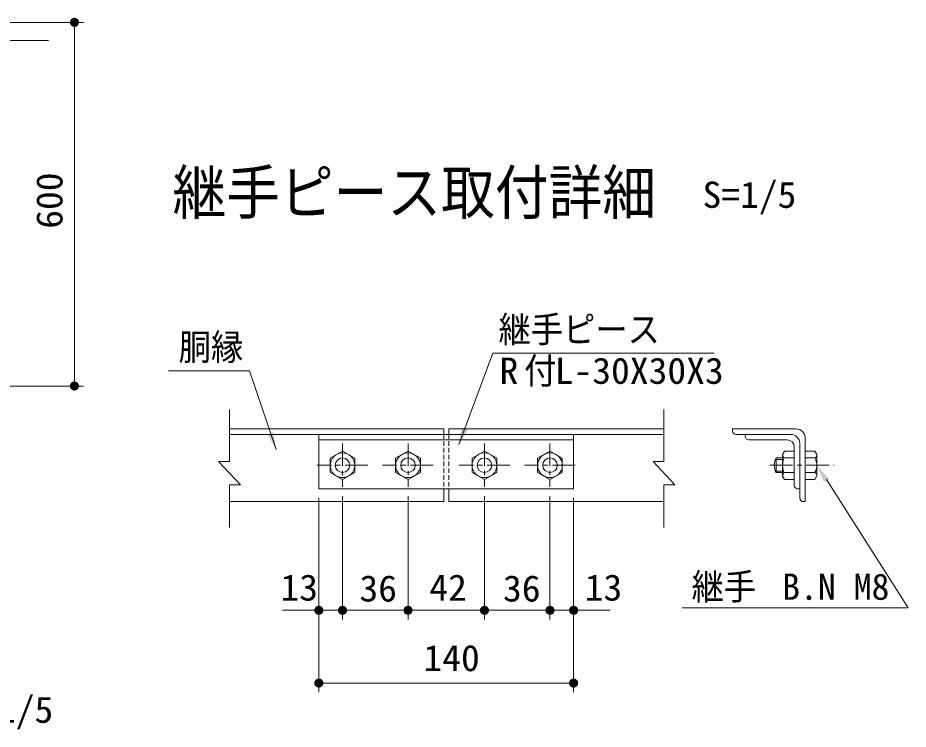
# Model space of a CAD drawing. Units: millimetres, scale not verified, with parts at other scales. Extents: x -4455 to 4455, y -3150 to 3150.
# Drawn here: x 1420 to 2888, y -1718 to -544 of the extents above; entities that cross this region are included whole.
import ezdxf
from ezdxf.enums import TextEntityAlignment as Align

# ---------------------------------------------------------------- set-up
doc = ezdxf.new("R2010")
doc.units = ezdxf.units.MM
doc.header["$LTSCALE"] = 30
doc.linetypes.add('USER1', pattern=[2, 1.25, -0.25, 0.25, -0.25])
doc.linetypes.add('USER2', pattern=[0.375, 0.25, -0.125])
for name, color, linetype, lineweight in [('0-1_5寸法', 1, 'Continuous', 18), ('0-2_SUNPOU', 1, 'Continuous', 18), ('0-4_7詳細', 7, 'Continuous', 18), ('0-7_GL', 7, 'Continuous', 9)]:
    doc.layers.add(name, color=color, linetype=linetype, lineweight=lineweight)
doc.styles.add('ＭＳ ゴシック', font='')
doc.styles.get('ＭＳ ゴシック').set_extended_font_data('MS Gothic')

# ---------------------------------------------------------------- blocks, each defined once
blk = doc.blocks.new('M1')
at = {"layer": '0-2_SUNPOU'}
blk.add_line((-7.5, 0), (-57.86, 0), dxfattribs=at)
for points in [[(0, 0), (-7.5, 0), (-7.44, 0.94)], [(0, 0), (-7.44, -0.94), (-7.5, 0)], [(0, 0), (-7.44, 0.94), (-7.26, 1.87)], [(0, 0), (-7.26, -1.87), (-7.44, -0.94)], [(0, 0), (-7.26, 1.87), (-6.97, 2.76)], [(0, 0), (-6.97, -2.76), (-7.26, -1.87)], [(0, 0), (-6.97, 2.76), (-6.57, 3.61)], [(0, 0), (-6.57, -3.61), (-6.97, -2.76)], [(0, 0), (-6.57, 3.61), (-6.07, 4.41)], [(0, 0), (-6.07, -4.41), (-6.57, -3.61)], [(0, 0), (-6.07, 4.41), (-5.47, 5.13)], [(0, 0), (-5.47, -5.13), (-6.07, -4.41)], [(0, 0), (-5.47, 5.13), (-4.78, 5.78)], [(0, 0), (-4.78, -5.78), (-5.47, -5.13)], [(0, 0), (-4.78, 5.78), (-4.02, 6.33)], [(0, 0), (-4.02, -6.33), (-4.78, -5.78)], [(0, 0), (-4.02, 6.33), (-3.19, 6.79)], [(0, 0), (-3.19, -6.79), (-4.02, -6.33)], [(0, 0), (-3.19, 6.79), (-2.32, 7.13)], [(0, 0), (-2.32, -7.13), (-3.19, -6.79)], [(0, 0), (-2.32, 7.13), (-1.41, 7.37)], [(0, 0), (-1.41, -7.37), (-2.32, -7.13)], [(0, 0), (-1.41, 7.37), (-0.47, 7.49)], [(0, 0), (-0.47, -7.49), (-1.41, -7.37)], [(0, 0), (-0.47, 7.49), (0.47, 7.49)], [(0, 0), (0.47, -7.49), (-0.47, -7.49)], [(0, 0), (0.47, 7.49), (1.41, 7.37)], [(0, 0), (1.41, 7.37), (2.32, 7.13)], [(0, 0), (2.32, 7.13), (3.19, 6.79)], [(0, 0), (3.19, 6.79), (4.02, 6.33)], [(0, 0), (4.02, 6.33), (4.78, 5.78)], [(0, 0), (4.78, 5.78), (5.47, 5.13)], [(0, 0), (5.47, 5.13), (6.07, 4.41)], [(0, 0), (6.07, 4.41), (6.57, 3.61)], [(0, 0), (6.57, 3.61), (6.97, 2.76)], [(0, 0), (6.97, 2.76), (7.26, 1.87)], [(0, 0), (7.26, 1.87), (7.44, 0.94)], [(0, 0), (7.44, 0.94), (7.5, 0)], [(0, 0), (1.41, -7.37), (0.47, -7.49)], [(0, 0), (2.32, -7.13), (1.41, -7.37)], [(0, 0), (3.19, -6.79), (2.32, -7.13)], [(0, 0), (4.02, -6.33), (3.19, -6.79)], [(0, 0), (4.78, -5.78), (4.02, -6.33)], [(0, 0), (5.47, -5.13), (4.78, -5.78)], [(0, 0), (6.07, -4.41), (5.47, -5.13)], [(0, 0), (6.57, -3.61), (6.07, -4.41)], [(0, 0), (6.97, -2.76), (6.57, -3.61)], [(0, 0), (7.26, -1.87), (6.97, -2.76)], [(0, 0), (7.44, -0.94), (7.26, -1.87)], [(0, 0), (7.5, 0), (7.44, -0.94)]]:
    blk.add_solid(points, dxfattribs=at)

msp = doc.modelspace()

# ---------------------------------------------------------------- linework, layer by layer
at = {"layer": '0-1_5寸法'}
for p, q in [((1223.77, -551.56), (1528.24, -551.56)), ((1513.24, -581.56), (1513.24, -1121.56)), ((1263.77, -1151.56), (1528.24, -1151.56))]:
    msp.add_line(p, q, dxfattribs=at)
at = {"layer": '0-4_7詳細', "color": 4}
for p, q in [((1768.86, -1275.99), (1768.86, -1190.41)), ((2485.13, -1275.99), (2485.13, -1190.41)), ((2467.13, -1275.99), (2503.13, -1314.77)), ((2485.13, -1275.99), (2467.13, -1275.99)), ((1768.86, -1314.77), (1768.86, -1384.96)), ((1768.86, -1314.77), (1786.86, -1314.77)), ((2485.13, -1314.77), (2485.13, -1384.96)), ((2485.13, -1314.77), (2503.13, -1314.77))]:
    msp.add_line(p, q, dxfattribs=at)
at = {"layer": '0-4_7詳細', "lineweight": 9}
for p, q in [((2121.99, -1222.33), (1768.86, -1222.33)), ((2485.13, -1231.33), (1768.86, -1231.33)), ((1916.19, -1231.33), (1916.19, -1321.33)), ((2121.99, -1231.33), (2121.99, -1222.33)), ((2485.13, -1222.33), (2130.39, -1222.33)), ((2130.39, -1231.33), (2130.39, -1222.33)), ((2336.19, -1231.33), (2336.19, -1321.33)), ((2702.93, -1222.33), (2597.93, -1222.33)), ((2597.93, -1222.33), (2597.93, -1225.33)), ((2693.93, -1231.33), (2603.93, -1231.33)), ((2618.93, -1231.33), (2693.93, -1231.33)), ((2618.93, -1231.33), (2618.93, -1234.33)), ((2336.19, -1240.33), (1916.19, -1240.33)), ((2624.93, -1240.33), (2687.93, -1240.33)), ((2708.93, -1336.33), (2708.93, -1246.33)), ((2717.93, -1342.33), (2717.93, -1237.33)), ((2699.93, -1252.33), (2699.93, -1315.33)), ((2699.93, -1305.85), (2699.93, -1258.81)), ((2733.73, -1258.81), (2717.93, -1258.81)), ((2717.93, -1258.81), (2717.93, -1305.85)), ((2737.13, -1264.69), (2733.73, -1258.81)), ((2670.07, -1294.33), (2670.07, -1270.33)), ((2680.73, -1270.33), (2670.07, -1270.33)), ((2680.73, -1300.09), (2680.73, -1264.57)), ((2682.79, -1270.33), (2699.93, -1270.33)), ((2733.73, -1270.33), (2717.93, -1270.33)), ((2680.73, -1294.33), (2670.07, -1294.33)), ((2680.73, -1300.09), (2684.05, -1305.85)), ((2682.79, -1294.33), (2699.93, -1294.33)), ((2684.05, -1305.85), (2699.93, -1305.85)), ((2733.73, -1294.33), (2717.93, -1294.33)), ((2733.73, -1305.85), (2717.93, -1305.85)), ((2336.19, -1321.33), (1916.19, -1321.33)), ((2121.99, -1342.33), (2121.99, -1321.33)), ((2130.39, -1342.33), (2130.39, -1321.33)), ((2121.99, -1342.33), (1768.86, -1342.33)), ((2485.13, -1342.33), (2130.39, -1342.33)), ((2717.93, -1342.33), (2714.93, -1342.33))]:
    msp.add_line(p, q, dxfattribs=at)
at = {"layer": '0-4_7詳細', "color": 3, "linetype": 'USER2'}
for p, q in [((2121.99, -1231.33), (2121.99, -1321.33)), ((2130.39, -1231.33), (2130.39, -1321.33))]:
    msp.add_line(p, q, dxfattribs=at)
at = {"layer": '0-4_7詳細', "color": 1, "linetype": 'USER1'}
for p, q in [((1955.19, -1246.39), (1955.19, -1318.14)), ((2063.19, -1246.39), (2063.19, -1318.14)), ((2189.19, -1246.39), (2189.19, -1318.14)), ((2297.19, -1246.39), (2297.19, -1318.14)), ((1996.89, -1282.33), (1913.29, -1282.33)), ((2104.89, -1282.33), (2021.29, -1282.33)), ((2230.89, -1282.33), (2147.29, -1282.33)), ((2338.89, -1282.33), (2255.29, -1282.33)), ((2659.67, -1282.33), (2765.72, -1282.33))]:
    msp.add_line(p, q, dxfattribs=at)
at = {"layer": '0-4_7詳細', "color": 1}
for p, q in [((2680.73, -1272.73), (2668.86, -1272.73)), ((2680.73, -1291.93), (2668.86, -1291.93)), ((2753.21, -1305.82), (2887.71, -1517.62)), ((1955.19, -1333.14), (1955.19, -1536.65)), ((1955.19, -1333.14), (1955.19, -1536.65)), ((2063.19, -1333.14), (2063.19, -1536.65)), ((2063.19, -1333.14), (2063.19, -1536.65)), ((2189.19, -1333.14), (2189.19, -1536.65)), ((2189.19, -1333.14), (2189.19, -1536.65)), ((2297.19, -1333.14), (2297.19, -1536.65)), ((2297.19, -1333.14), (2297.19, -1536.65)), ((1916.19, -1336.33), (1916.19, -1656.65)), ((1916.19, -1336.33), (1916.19, -1536.65)), ((2336.19, -1336.33), (2336.19, -1656.65)), ((2336.19, -1336.33), (2336.19, -1536.65)), ((1886.19, -1521.65), (1856.19, -1521.65)), ((1925.19, -1521.65), (1895.19, -1521.65)), ((1955.19, -1521.65), (1916.19, -1521.65)), ((2063.19, -1521.65), (1955.19, -1521.65)), ((1985.19, -1521.65), (2015.19, -1521.65)), ((2033.19, -1521.65), (2003.19, -1521.65)), ((2063.19, -1521.65), (2189.19, -1521.65)), ((2093.19, -1521.65), (2123.19, -1521.65)), ((2159.19, -1521.65), (2129.19, -1521.65)), ((2189.19, -1521.65), (2297.19, -1521.65)), ((2219.19, -1521.65), (2249.19, -1521.65)), ((2267.19, -1521.65), (2237.19, -1521.65)), ((2297.19, -1521.65), (2336.19, -1521.65)), ((2327.19, -1521.65), (2357.19, -1521.65)), ((2366.19, -1521.65), (2396.19, -1521.65)), ((2515.16, -1517.62), (2887.71, -1517.62)), ((1946.19, -1641.65), (2306.19, -1641.65))]:
    msp.add_line(p, q, dxfattribs=at)
at = {"layer": '0-4_7詳細', "lineweight": 9}
for points in [[(2567.82, -1097.32), (2203.23, -1097.32), (2147.03, -1248.16)], [(1668.57, -1126.65), (1801.94, -1126.65), (1845.76, -1256.07)], [(2708.93, -1246.33), (2708.93, -1321.33), (2705.93, -1321.33)], [(2680.73, -1264.57), (2684.05, -1258.81), (2699.93, -1258.81)], [(2737.13, -1264.69), (2737.13, -1299.97), (2733.73, -1305.85)]]:
    msp.add_lwpolyline(points, dxfattribs=at)
for points in [[(1955.19, -1258.81), (1934.82, -1270.57), (1934.82, -1294.09), (1955.19, -1305.85), (1975.56, -1294.09), (1975.56, -1270.57)], [(2063.19, -1258.81), (2042.82, -1270.57), (2042.82, -1294.09), (2063.19, -1305.85), (2083.56, -1294.09), (2083.56, -1270.57)], [(2189.19, -1258.81), (2168.82, -1270.57), (2168.82, -1294.09), (2189.19, -1305.85), (2209.56, -1294.09), (2209.56, -1270.57)], [(2297.19, -1258.81), (2276.82, -1270.57), (2276.82, -1294.09), (2297.19, -1305.85), (2317.56, -1294.09), (2317.56, -1270.57)]]:
    msp.add_lwpolyline(points, close=True, dxfattribs=at)
at = {"layer": '0-4_7詳細', "color": 4}
msp.add_lwpolyline([(1768.86, -1275.99), (1750.86, -1275.99), (1786.86, -1314.77)], dxfattribs=at)
at = {"layer": '0-4_7詳細', "lineweight": 9}
for centre, radius in [((1955.19, -1282.33), 20.4), ((2063.19, -1282.33), 20.4), ((2189.19, -1282.33), 20.4), ((2297.19, -1282.33), 20.4), ((1955.19, -1282.33), 12), ((2063.19, -1282.33), 12), ((2189.19, -1282.33), 12), ((2297.19, -1282.33), 12)]:
    msp.add_circle(centre, radius, dxfattribs=at)
for centre, radius, start, end in [((2603.93, -1225.33), 6, 180, 270), ((2693.93, -1246.33), 15, 0, 90), ((2693.93, -1246.33), 15, 0, 90), ((2702.93, -1237.33), 15, 0, 90), ((2624.93, -1234.33), 6, 180, 270), ((2687.93, -1252.33), 12, 0, 90), ((2690.85, -1282.33), 24, 150, 210), ((2689.82, -1264.57), 9.09, 180, 219.3382), ((2716.73, -1282.33), 36, 160.52878, 199.47122), ((2731.25, -1265), 5.88, 294.94299, 2.968), ((2714.22, -1282.33), 22.91, 328.40741, 31.59259), ((2689.82, -1300.09), 9.09, 140.6618, 180), ((2731.25, -1299.67), 5.88, 357.032, 65.05701), ((2705.93, -1315.33), 6, 180, 270), ((2714.93, -1336.33), 6, 180, 270)]:
    msp.add_arc(centre, radius, start, end, dxfattribs=at)
at = {"layer": '0-4_7詳細'}
for points in [[(1846.4, -1257.97), (1831.84, -1231.22), (1841.71, -1227.88)], [(2146.33, -1250.03), (2151.92, -1220.1), (2161.68, -1223.74)]]:
    msp.add_solid(points, dxfattribs=at)
at = {"layer": '0-4_7詳細', "color": 1}
msp.add_solid([(2748.99, -1310.34), (2737.13, -1282.33), (2757.43, -1304.98)], dxfattribs=at)
at = {"layer": '0-7_GL'}
msp.add_line((1470.41, -581.56), (1248.77, -581.56), dxfattribs=at)

# ---------------------------------------------------------------- block references
at = {"layer": '0-1_5寸法'}
for p, rotation in [((1513.24, -551.56), 90), ((1513.24, -1151.56), 270)]:
    msp.add_blockref('M1', p, dxfattribs=dict(at, rotation=rotation))
at = {"layer": '0-4_7詳細'}
for p in [(1916.19, -1521.65), (1955.19, -1521.65), (2063.19, -1521.65), (2189.19, -1521.65), (2297.19, -1521.65), (2336.19, -1641.65)]:
    msp.add_blockref('M1', p, dxfattribs=at)
at = {"layer": '0-4_7詳細', "rotation": 180}
for p in [(1955.19, -1521.65), (2063.19, -1521.65), (2189.19, -1521.65), (2297.19, -1521.65), (2336.19, -1521.65), (1916.19, -1641.65)]:
    msp.add_blockref('M1', p, dxfattribs=at)

# ---------------------------------------------------------------- texts
at = {"layer": '0-1_5寸法', "color": 3, "style": 'ＭＳ ゴシック', "width": 1.05}
msp.add_text('600', height=43.33, rotation=90, dxfattribs=at).set_placement((1506.57, -892.06), align=Align.BOTTOM_LEFT)
at = {"layer": '0-4_7詳細', "style": 'ＭＳ ゴシック', "width": 0.9}
msp.add_text('継手ピース取付詳細', height=72.14, dxfattribs=at).set_placement((1674.93, -889.72), align=Align.BOTTOM_LEFT)
at = {"layer": '0-4_7詳細', "color": 3, "style": 'ＭＳ ゴシック'}
for s, width, p in [('S=1/5', 1.05, (2548.68, -870.67)), ('継手ピース', 0.9, (2212.39, -1092.86)), ('胴縁', 0.9, (1685.07, -1121.96)), ('付', 0.9, (2254.7, -1161.01)), ('R', 1.05, (2213.96, -1161.01)), ('L-30X30X3', 1.05, (2305.04, -1161.01)), ('13', 1.05, (1852.94, -1518.68)), ('36', 1.05, (1983.11, -1520.15)), ('42', 1.05, (2098.37, -1518.68)), ('36', 1.05, (2219.77, -1520.15)), ('13', 1.05, (2354.45, -1518.68)), ('継手', 0.9, (2530.68, -1517.28)), ('140', 1.05, (2088.69, -1634.97)), ('S=1/5', 1.05, (1323.67, -1720.24))]:
    msp.add_text(s, height=43.33, dxfattribs=dict(at, width=width)).set_placement(p, align=Align.BOTTOM_LEFT)
msp.add_text('B.N M8', height=43.33, dxfattribs=at).set_placement((2679.88, -1517.28), align=Align.BOTTOM_LEFT)

doc.saveas('drawing.dxf')
